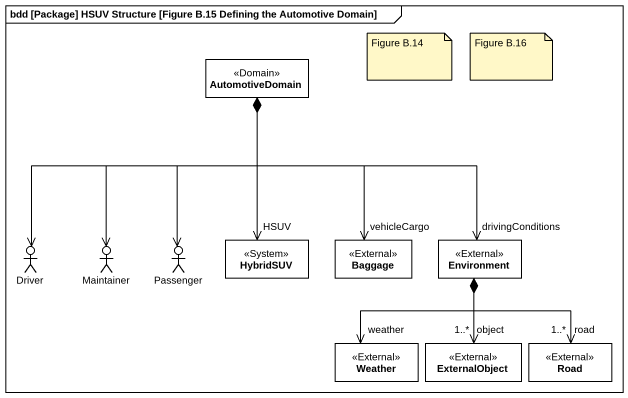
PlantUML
@startuml
mainframe bdd [Package] HSUV Structure [Figure B.15 Defining the Automotive Domain]
allowmixing
hide circle
hide empty members
class AutomotiveDomain <<Domain>> #FFFFFF
actor Driver #FFFFFF
actor Maintainer #FFFFFF
actor Passenger #FFFFFF
class HybridSUV <<System>> #FFFFFF
class Baggage <<External>> #FFFFFF
class Environment <<External>> #FFFFFF
class Weather <<External>> #FFFFFF
class ExternalObject <<External>> #FFFFFF
class Road <<External>> #FFFFFF
Driver <-up-* AutomotiveDomain
Maintainer <-up-* AutomotiveDomain
Passenger <-up-* AutomotiveDomain
HybridSUV "HSUV" <-up-* AutomotiveDomain
Baggage "vehicleCargo" <-up-* AutomotiveDomain
Environment "drivingConditions" <-up-* AutomotiveDomain
Weather "weather" <-up-* Environment
ExternalObject "object\n1..*" <-up-* Environment
Road "road\n1..*" <-up-* Environment
note as N1
  Figure B.14
end note
note as N2
  Figure B.16
end note
@enduml
